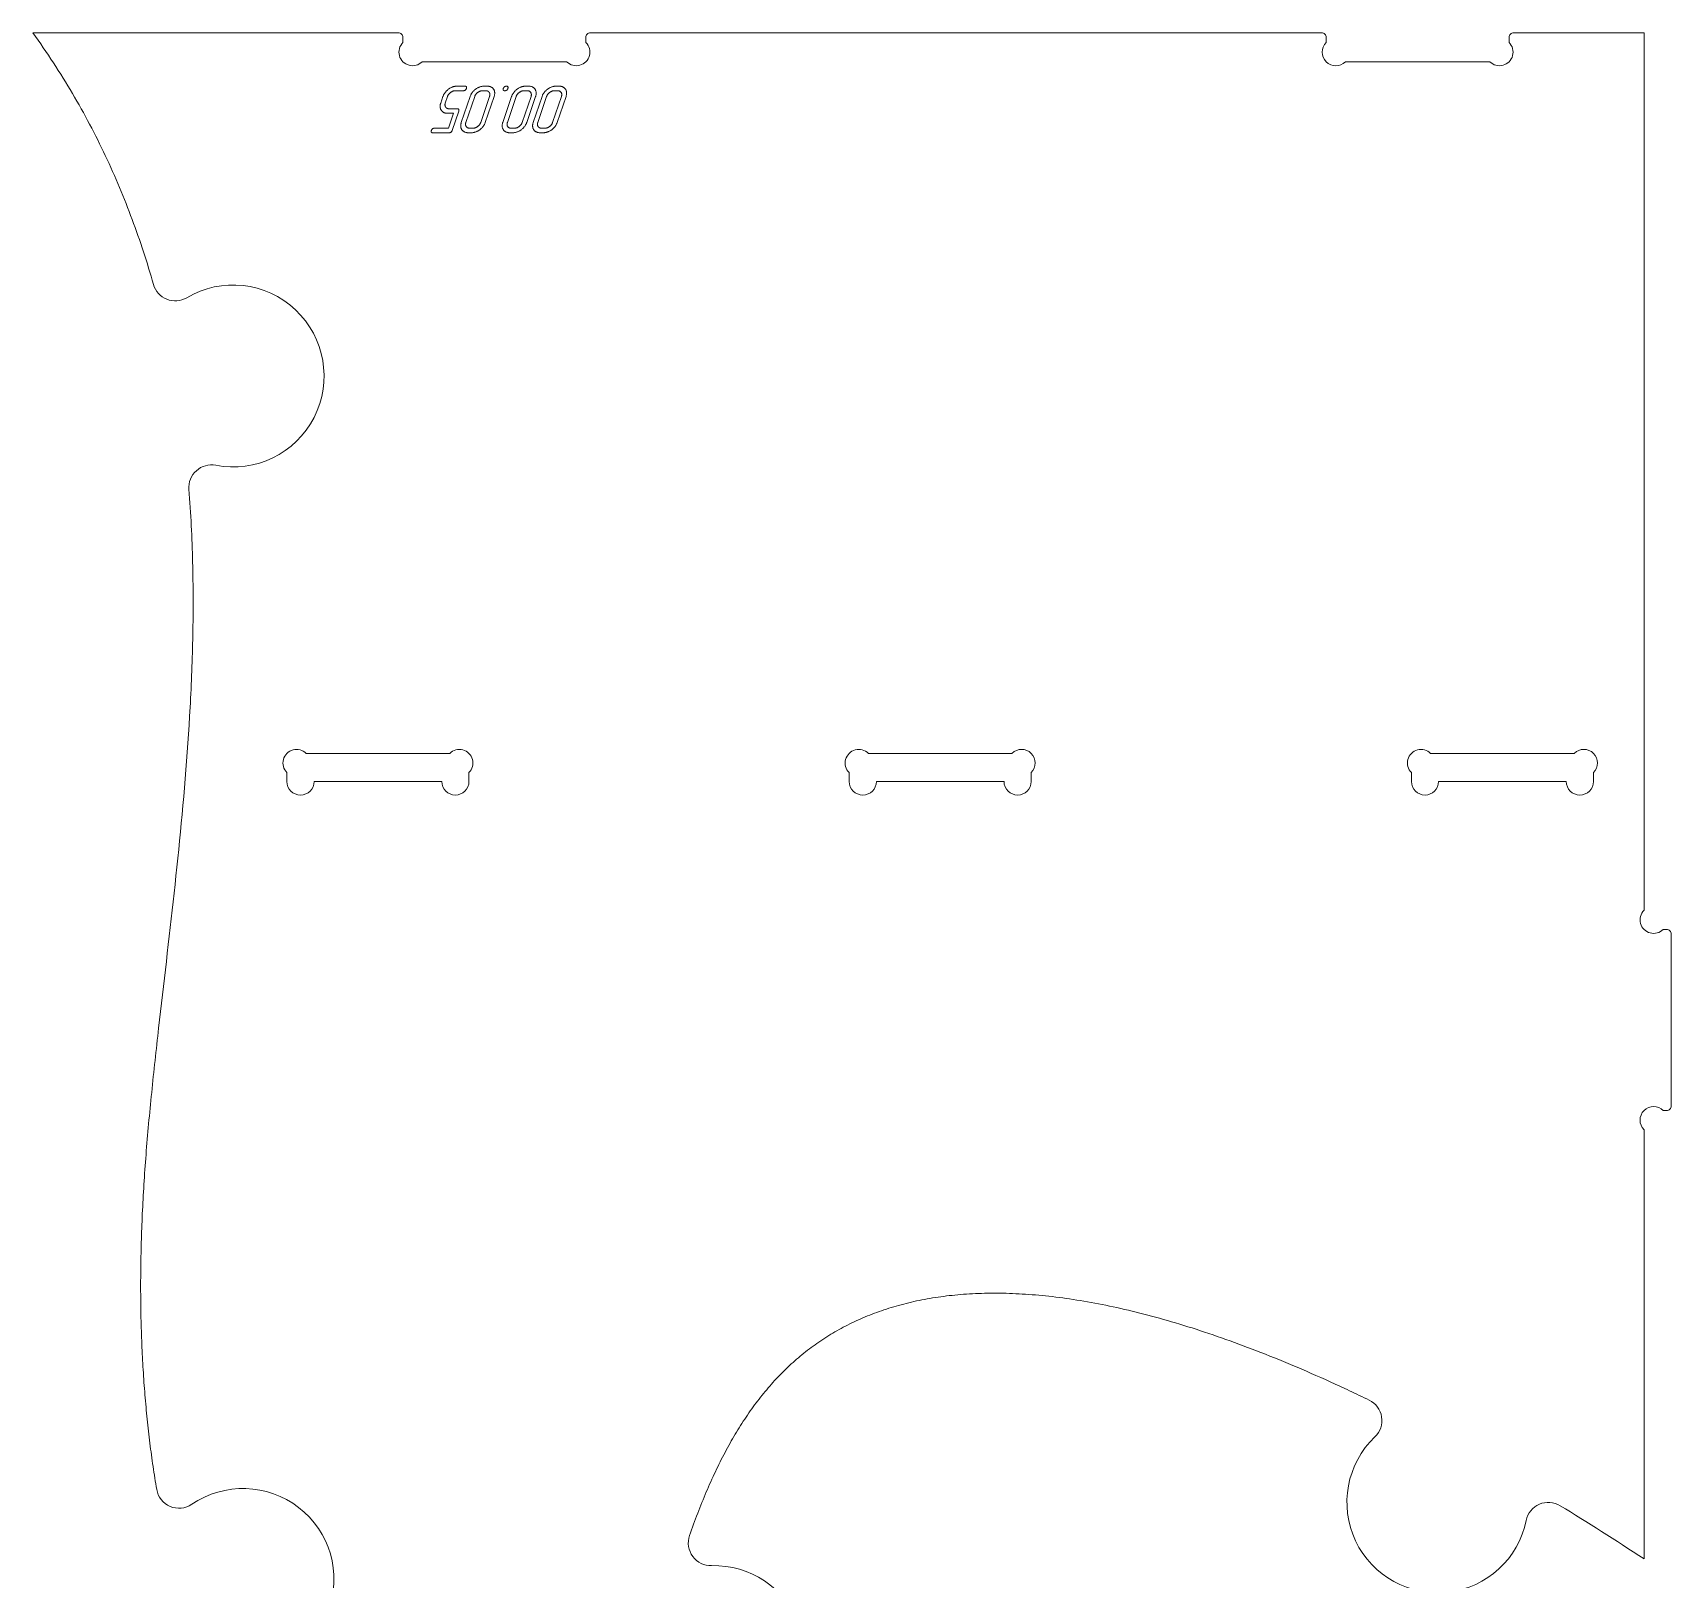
# Model space of a CAD drawing. Header units: millimetres. Extents: x 10 to 1344, y -734 to -10.
# Drawn here: x 765.9 to 1127.8, y -351.8 to -10.2 of the extents above; entities that cross this region are included whole.
import ezdxf

# ---------------------------------------------------------------- set-up
doc = ezdxf.new("R2010")
doc.units = ezdxf.units.MM
doc.layers.add('Cut', color=7, linetype='Continuous', lineweight=0)
doc.layers.add('Mark', color=7, linetype='Continuous', lineweight=0)

msp = doc.modelspace()

# ---------------------------------------------------------------- linework, layer by layer
at = {"layer": 'Cut'}
msp.add_lwpolyline([(811.786897, -371.969326, 1.3752175485), (801.044307, -335.266783, -0.546758659), (793.298945, -331.968257), (793.194244, -331.343703), (793.091031, -330.71739), (792.989312, -330.089312), (792.889089, -329.45946), (792.790366, -328.827829), (792.693148, -328.194411), (792.597439, -327.5592), (792.503241, -326.922188), (792.410559, -326.283368), (792.319397, -325.642733), (792.229758, -325.000277), (792.141646, -324.355992), (792.055066, -323.709872), (791.970021, -323.061909), (791.886514, -322.412096), (791.804551, -321.760427), (791.724133, -321.106894), (791.645266, -320.45149), (791.567953, -319.794209), (791.492199, -319.135044), (791.418006, -318.473987), (791.345378, -317.811031), (791.27432, -317.14617), (791.204835, -316.479396), (791.136928, -315.810703), (791.070601, -315.140084), (791.005859, -314.467531), (790.942706, -313.793038), (790.881145, -313.116597), (790.821181, -312.438202), (790.762816, -311.757845), (790.706056, -311.075521), (790.650903, -310.39122), (790.597362, -309.704938), (790.545436, -309.016666), (790.49513, -308.326398), (790.446446, -307.634126), (790.39939, -306.939845), (790.353964, -306.243546), (790.310173, -305.545223), (790.26802, -304.844868), (790.22751, -304.142476), (790.188645, -303.438038), (790.151431, -302.731548), (790.11587, -302.022999), (790.081967, -301.312383), (790.049725, -300.599695), (790.019148, -299.884926), (789.99024, -299.16807), (789.963005, -298.449121), (789.937447, -297.72807), (789.91357, -297.004911), (789.891376, -296.279637), (789.870871, -295.552241), (789.852058, -294.822716), (789.834941, -294.091055), (789.819524, -293.35725), (789.80581, -292.621296), (789.793803, -291.883185), (789.783507, -291.14291), (789.774927, -290.400464), (789.768065, -289.655841), (789.762926, -288.909032), (789.759514, -288.160031), (789.757832, -287.408832), (789.757883, -286.655426), (789.759673, -285.899808), (789.763205, -285.14197), (789.768482, -284.381905), (789.775509, -283.619606), (789.784289, -282.855067), (789.794827, -282.088279), (789.807125, -281.319237), (789.821188, -280.547934), (789.837019, -279.774361), (789.854623, -278.998513), (789.874004, -278.220382), (789.895164, -277.439961), (789.918109, -276.657244), (789.942841, -275.872223), (789.969364, -275.084891), (789.997683, -274.295242), (790.027802, -273.503268), (790.059723, -272.708963), (790.093452, -271.912318), (790.128991, -271.113329), (790.166345, -270.311987), (790.205517, -269.508285), (790.246511, -268.702217), (790.289331, -267.893775), (790.333982, -267.082952), (790.380466, -266.269743), (790.428787, -265.454138), (790.47895, -264.636133), (790.530958, -263.815718), (790.584816, -262.992889), (790.640526, -262.167637), (790.698092, -261.339956), (790.757505, -260.509847), (790.818731, -259.677326), (790.881736, -258.842411), (790.946487, -258.005117), (791.012947, -257.165461), (791.081084, -256.32346), (791.150862, -255.47913), (791.222248, -254.632489), (791.295207, -253.783554), (791.369704, -252.932339), (791.445706, -252.078864), (791.523178, -251.223143), (791.602085, -250.365194), (791.682393, -249.505034), (791.764068, -248.642679), (791.847076, -247.778146), (791.931381, -246.911452), (792.016951, -246.042613), (792.103749, -245.171646), (792.191743, -244.298568), (792.280897, -243.423395), (792.371177, -242.546144), (792.46255, -241.666833), (792.55498, -240.785477), (792.648432, -239.902093), (792.742874, -239.016698), (792.83827, -238.129309), (792.934587, -237.239942), (793.031788, -236.348614), (793.129842, -235.455342), (793.228712, -234.560142), (793.328364, -233.663032), (793.428765, -232.764028), (793.52988, -231.863146), (793.734113, -230.055816), (793.94079, -228.241178), (794.149634, -226.419364), (794.360372, -224.590508), (794.572728, -222.754743), (794.786427, -220.912203), (795.001195, -219.063023), (795.216755, -217.207334), (795.432835, -215.345272), (795.649158, -213.476969), (795.865449, -211.60256), (796.081434, -209.722177), (796.296838, -207.835955), (796.511386, -205.944027), (796.724803, -204.046527), (796.936813, -202.143588), (797.147143, -200.235343), (797.355517, -198.321928), (797.56166, -196.403474), (797.765297, -194.480116), (797.966153, -192.551988), (798.163954, -190.619222), (798.358425, -188.681953), (798.549289, -186.740315), (798.736274, -184.794439), (798.919103, -182.844462), (799.097502, -180.890515), (799.271196, -178.932733), (799.43991, -176.97125), (799.603368, -175.006198), (799.761297, -173.037711), (799.913421, -171.065924), (800.059464, -169.090969), (800.199154, -167.112981), (800.332213, -165.132092), (800.458368, -163.148437), (800.577343, -161.162149), (800.688864, -159.173362), (800.741743, -158.178073), (800.792655, -157.18221), (800.841567, -156.185788), (800.888442, -155.188825), (800.933248, -154.191337), (800.97595, -153.193342), (801.016514, -152.194855), (801.054904, -151.195894), (801.091087, -150.196474), (801.125028, -149.196614), (801.156694, -148.19633), (801.186049, -147.195637), (801.213059, -146.194554), (801.23769, -145.193097), (801.259908, -144.191281), (801.279678, -143.189125), (801.296966, -142.186645), (801.311737, -141.183857), (801.323957, -140.180779), (801.333592, -139.177426), (801.340607, -138.173816), (801.344968, -137.169966), (801.346641, -136.165891), (801.34559, -135.161609), (801.341783, -134.157136), (801.335185, -133.15249), (801.32576, -132.147686), (801.313475, -131.142742), (801.298296, -130.137675), (801.280187, -129.1325), (801.259116, -128.127234), (801.235046, -127.121895), (801.207945, -126.1165), (801.177777, -125.111063), (801.144508, -124.105604), (801.108104, -123.100137), (801.068531, -122.09468), (801.025753, -121.08925), (800.979738, -120.083863), (800.930449, -119.078536), (800.877854, -118.073286), (800.821918, -117.068129), (800.762605, -116.063082), (800.699883, -115.058161), (800.633716, -114.053384), (800.56407, -113.048768), (800.490911, -112.044328), (800.414205, -111.040081, -0.4952855291), (806.346573, -105.741055, 1.4483149537), (799.929679, -68.701205, -0.4917023121), (792.575913, -65.762107), (792.317041, -64.85838), (792.053736, -63.955497), (791.785969, -63.053473), (791.513714, -62.152319), (791.236943, -61.25205), (790.955629, -60.352679), (790.669745, -59.454218), (790.379263, -58.556682), (790.084157, -57.660083), (789.784399, -56.764434), (789.479961, -55.869749), (789.170818, -54.976042), (788.856941, -54.083324), (788.538303, -53.19161), (788.214877, -52.300913), (787.886637, -51.411245), (787.553553, -50.522621), (787.215601, -49.635053), (786.872751, -48.748555), (786.524977, -47.86314), (786.172252, -46.97882), (785.814549, -46.09561), (785.45184, -45.213523), (785.084097, -44.332571), (784.711295, -43.452768), (784.333406, -42.574128), (783.950402, -41.696663), (783.562256, -40.820386), (783.168941, -39.945312), (782.77043, -39.071452), (782.366695, -38.198821), (781.95771, -37.327432), (781.543446, -36.457297), (781.123878, -35.58843), (780.698978, -34.720845), (780.268717, -33.854554), (779.833071, -32.989571), (779.39201, -32.125908), (778.945508, -31.26358), (778.493537, -30.4026), (778.036071, -29.54298), (777.573082, -28.684733), (777.104543, -27.827874), (776.630426, -26.972415), (776.150706, -26.11837), (775.665353, -25.265752), (775.174341, -24.414573), (774.677644, -23.564848), (774.175233, -22.716589), (773.667081, -21.86981), (773.153161, -21.024523), (772.633447, -20.180743), (772.10791, -19.338482), (771.576524, -18.497754), (771.039261, -17.658572), (770.496094, -16.820948), (769.946996, -15.984897), (769.391939, -15.150432), (768.830897, -14.317565), (768.263842, -13.48631), (767.690748, -12.65668), (767.111586, -11.828689), (766.526329, -11.002349), (765.934951, -10.177675), (846.677768, -10.177675, -0.4142135624), (847.677766, -11.177673), (847.677766, -12.335021, 1), (851.920407, -16.577662), (883.835044, -16.577662, 1), (888.077685, -12.335021), (888.077685, -11.177673, -0.4142135624), (889.077683, -10.177675), (1050.563318, -10.177675, -0.4142135624), (1051.563316, -11.177673), (1051.563316, -12.335021, 1), (1055.805957, -16.577662), (1087.720594, -16.577662, 1), (1091.963235, -12.335021), (1091.963235, -11.177673, -0.4142135624), (1092.963233, -10.177675), (1121.763176, -10.177675), (1121.763176, -204.034637, 1), (1126.005817, -208.277278), (1126.763166, -208.277278, -0.4142135624), (1127.763164, -209.277276), (1127.763164, -247.2772, -0.4142135624), (1126.763166, -248.277198), (1126.005817, -248.277198, 1), (1121.763176, -252.519839), (1121.763176, -347.327), (1120.575953, -346.548969), (1119.392807, -345.776796), (1118.213732, -345.010467), (1117.038721, -344.24997), (1115.86777, -343.495292), (1114.700871, -342.746419), (1113.53802, -342.003338), (1112.379209, -341.266038), (1111.224433, -340.534504), (1110.073686, -339.808723), (1108.926963, -339.088683), (1107.784256, -338.374371), (1106.64556, -337.665773), (1105.510869, -336.962876), (1104.380177, -336.265668), (1103.253478, -335.574136, 0.5200849713), (1095.743993, -338.835585, -1.3603779764), (1062.330305, -320.368013, 0.522612764), (1061.061061, -312.256807), (1060.514695, -311.991774), (1059.969523, -311.728375), (1059.425542, -311.46661), (1058.882752, -311.206476), (1058.341152, -310.94797), (1057.800741, -310.69109), (1057.261517, -310.435835), (1056.72348, -310.1822), (1056.186628, -309.930185), (1055.650961, -309.679787), (1054.583175, -309.183831), (1053.520114, -308.694315), (1052.461768, -308.211218), (1051.408131, -307.734524), (1050.359192, -307.264212), (1049.314943, -306.800265), (1048.275376, -306.342663), (1047.240482, -305.891388), (1046.210252, -305.44642), (1045.184677, -305.007742), (1044.16375, -304.575335), (1043.147462, -304.149179), (1042.135803, -303.729256), (1041.128765, -303.315548), (1040.126341, -302.908035), (1039.12852, -302.506699), (1038.135294, -302.111522), (1037.146656, -301.722483), (1036.162595, -301.339566), (1035.183104, -300.96275), (1034.208174, -300.592017), (1033.237796, -300.227349), (1032.271962, -299.868727), (1031.310663, -299.516132), (1030.353891, -299.169545), (1029.401636, -298.828947), (1028.453891, -298.494321), (1027.510646, -298.165646), (1026.571893, -297.842905), (1025.637623, -297.526079), (1024.707829, -297.215148), (1023.7825, -296.910095), (1022.861629, -296.6109), (1021.945207, -296.317544), (1021.033225, -296.03001), (1020.125675, -295.748278), (1019.222548, -295.472329), (1018.323835, -295.202145), (1017.429528, -294.937708), (1016.539618, -294.678997), (1015.654097, -294.425995), (1014.772956, -294.178683), (1013.896186, -293.937042), (1013.023779, -293.701054), (1012.155727, -293.470699), (1011.292019, -293.245959), (1010.432649, -293.026815), (1009.577606, -292.813249), (1008.726884, -292.605242), (1007.880472, -292.402774), (1007.038363, -292.205828), (1006.200548, -292.014384), (1005.367018, -291.828424), (1004.537764, -291.64793), (1003.712778, -291.472881), (1002.892052, -291.30326), (1002.075577, -291.139048), (1001.263343, -290.980226), (1000.455343, -290.826776), (999.651568, -290.678678), (998.852009, -290.535914), (998.056658, -290.398466), (997.265505, -290.266314), (996.478544, -290.13944), (995.695764, -290.017824), (994.917157, -289.901449), (994.142714, -289.790296), (993.372428, -289.684346), (992.606289, -289.583579), (991.844288, -289.487978), (991.086418, -289.397524), (990.332669, -289.312197), (989.583033, -289.23198), (988.837501, -289.156853), (988.096065, -289.086798), (987.358716, -289.021796), (986.625445, -288.961828), (985.896244, -288.906875), (985.171104, -288.85692), (984.450016, -288.811942), (983.732973, -288.771924), (983.019965, -288.736846), (982.310983, -288.706691), (981.60602, -288.681438), (980.905066, -288.66107), (980.208112, -288.645567), (979.515151, -288.634912), (978.826174, -288.629085), (978.141172, -288.628067), (977.460135, -288.63184), (976.783057, -288.640384), (976.109928, -288.653683), (975.440739, -288.671715), (974.775482, -288.694464), (974.114149, -288.72191), (973.45673, -288.754034), (972.803217, -288.790817), (972.153601, -288.832242), (971.507875, -288.878288), (970.866028, -288.928939), (970.228053, -288.984173), (969.593941, -289.043974), (968.963684, -289.108322), (968.337272, -289.177199), (967.714697, -289.250585), (967.095951, -289.328463), (966.481024, -289.410812), (965.869909, -289.497616), (965.262597, -289.588854), (964.659078, -289.684508), (964.059345, -289.78456), (963.463389, -289.88899), (962.8712, -289.99778), (962.282772, -290.110912), (961.698094, -290.228366), (961.117158, -290.350123), (960.539957, -290.476166), (959.96648, -290.606475), (959.39672, -290.741031), (958.830668, -290.879817), (958.268315, -291.022812), (957.709652, -291.169999), (957.154672, -291.321358), (956.603364, -291.476871), (956.055722, -291.63652), (955.511736, -291.800284), (954.971397, -291.968147), (954.434697, -292.140088), (953.901628, -292.31609), (953.37218, -292.496133), (952.846345, -292.680199), (952.324115, -292.868269), (951.805481, -293.060324), (951.290433, -293.256346), (950.778965, -293.456316), (950.271066, -293.660214), (949.766729, -293.868023), (949.265944, -294.079724), (948.768701, -294.295302), (948.274981, -294.514753), (947.784765, -294.738073), (947.298036, -294.96526), (946.814773, -295.196309), (946.334959, -295.431218), (945.858574, -295.669984), (945.3856, -295.912603), (944.916018, -296.159072), (944.44981, -296.409387), (943.986956, -296.663546), (943.527437, -296.921546), (943.071235, -297.183382), (942.618332, -297.449052), (942.168708, -297.718553), (941.722344, -297.991881), (941.279223, -298.269033), (940.839324, -298.550006), (940.40263, -298.834796), (939.969121, -299.123401), (939.538779, -299.415817), (939.111585, -299.71204), (938.68752, -300.012068), (938.266566, -300.315898), (937.848704, -300.623526), (937.433914, -300.934948), (937.022179, -301.250162), (936.613478, -301.569165), (936.207795, -301.891953), (935.805109, -302.218522), (935.405403, -302.54887), (935.008657, -302.882994), (934.614852, -303.22089), (934.22397, -303.562555), (933.835992, -303.907985), (933.450899, -304.257178), (933.068673, -304.61013), (932.689295, -304.966838), (932.312745, -305.327298), (931.939006, -305.691509), (931.568058, -306.059465), (931.199883, -306.431164), (930.834461, -306.806603), (930.471775, -307.185779), (930.111805, -307.568687), (929.754532, -307.955326), (929.399938, -308.345692), (929.048005, -308.739781), (928.698712, -309.13759), (928.352042, -309.539117), (928.007976, -309.944357), (927.666495, -310.353307), (927.327579, -310.765965), (926.991212, -311.182327), (926.657372, -311.60239), (926.326043, -312.026151), (925.997205, -312.453606), (925.670839, -312.884751), (925.346927, -313.319585), (925.025449, -313.758103), (924.706388, -314.200303), (924.389724, -314.646181), (924.075438, -315.095734), (923.763512, -315.548958), (923.453927, -316.00585), (923.146664, -316.466408), (922.841705, -316.930628), (922.53903, -317.398506), (922.238621, -317.87004), (921.940459, -318.345226), (921.644526, -318.824061), (921.350802, -319.306542), (921.059269, -319.792665), (920.769908, -320.282427), (920.4827, -320.775825), (920.197627, -321.272856), (919.914669, -321.773516), (919.633809, -322.277803), (919.355026, -322.785712), (919.078303, -323.297242), (918.803621, -323.812387), (918.53096, -324.331146), (918.260303, -324.853515), (917.99163, -325.379491), (917.724922, -325.909071), (917.460162, -326.44225), (917.197329, -326.979027), (916.936406, -327.519397), (916.677373, -328.063358), (916.420212, -328.610907), (916.164904, -329.162039), (915.91143, -329.716752), (915.659772, -330.275043), (915.40991, -330.836908), (915.161826, -331.402345), (914.915501, -331.971349), (914.670917, -332.543917), (914.428054, -333.120048), (914.186894, -333.699736), (913.947418, -334.282979), (913.709607, -334.869774), (913.473443, -335.460117), (913.238907, -336.054005), (913.005979, -336.651435), (912.774642, -337.252404), (912.544876, -337.856908), (912.316663, -338.464945), (912.089984, -339.07651), (911.86482, -339.691601), (911.641152, -340.310215), (911.418962, -340.932347), (911.19823, -341.557996), (910.978939, -342.187158, 0.5250544239), (915.851707, -348.821724, -1.321602448), (906.490873, -386.159873, 0.5137904406)], format="xyb", dxfattribs=at)
for points in [[(826.301168, -169.377356, 1), (822.058527, -173.619997), (822.058527, -175.577344, 1), (828.058527, -175.577344), (856.258446, -175.577344, 1), (862.258446, -175.577344), (862.258446, -173.619997, 1), (858.015805, -169.377356)], [(950.467586, -169.377356, 1), (946.224945, -173.619997), (946.224945, -175.577344, 1), (952.224945, -175.577344), (980.424865, -175.577344, 1), (986.424865, -175.577344), (986.424865, -173.619997, 1), (982.182224, -169.377356)], [(1074.634004, -169.377356, 1), (1070.391363, -173.619997), (1070.391363, -175.577344, 1), (1076.391363, -175.577344), (1104.591283, -175.577344, 1), (1110.591283, -175.577344), (1110.591283, -173.619997, 1), (1106.348642, -169.377356)]]:
    msp.add_lwpolyline(points, format="xyb", close=True, dxfattribs=at)
at = {"layer": 'Mark'}
for points in [[(860.003548, -27.47584), (860.022178, -27.415293), (860.035574, -27.358652), (860.043735, -27.305918), (860.046663, -27.25709), (860.044356, -27.212168), (860.036815, -27.171153), (860.02404, -27.134043), (860.006031, -27.10084), (859.982788, -27.071544), (859.95431, -27.046153), (859.920598, -27.024669), (859.881652, -27.007091), (859.837472, -26.993419), (859.788057, -26.983653), (859.733409, -26.977794), (859.673526, -26.975841), (857.880672, -26.975841), (857.816341, -26.974365), (857.754149, -26.969939), (857.694096, -26.962563), (857.636184, -26.952236), (857.580411, -26.938958), (857.526778, -26.92273), (857.475284, -26.903551), (857.42593, -26.881421), (857.378716, -26.856341), (857.333642, -26.82831), (857.290707, -26.797329), (857.249912, -26.763397), (857.211257, -26.726514), (857.174741, -26.686681), (857.140366, -26.643897), (857.108129, -26.598163), (857.078632, -26.550385), (857.052471, -26.501469), (857.029647, -26.451417), (857.01016, -26.400228), (856.994009, -26.347902), (856.981196, -26.294439), (856.97172, -26.239838), (856.96558, -26.184101), (856.962777, -26.127227), (856.963311, -26.069216), (856.967182, -26.010068), (856.97439, -25.949782), (856.984934, -25.88836), (856.998816, -25.825801), (857.016034, -25.762105), (857.036589, -25.697272), (857.522079, -24.268703), (857.545693, -24.203537), (857.571862, -24.139511), (857.600588, -24.076626), (857.631869, -24.014881), (857.665707, -23.954277), (857.702101, -23.894813), (857.74105, -23.83649), (857.782556, -23.779307), (857.826618, -23.723264), (857.873236, -23.668362), (857.92241, -23.614601), (857.97414, -23.56198), (858.028426, -23.5105), (858.085268, -23.46016), (858.144666, -23.41096), (858.20662, -23.362901), (858.269928, -23.316897), (858.333386, -23.27386), (858.396994, -23.233791), (858.460753, -23.196691), (858.524662, -23.162558), (858.588722, -23.131394), (858.652932, -23.103197), (858.717292, -23.077969), (858.781803, -23.055709), (858.846464, -23.036416), (858.911276, -23.020092), (858.976238, -23.006736), (859.04135, -22.996348), (859.106613, -22.988928), (859.172026, -22.984475), (859.237589, -22.982991), (861.030443, -22.982991), (861.091653, -22.981038), (861.150284, -22.975179), (861.206336, -22.965413), (861.259809, -22.951742), (861.310703, -22.934163), (861.359017, -22.912679), (861.404753, -22.887289), (861.447909, -22.857992), (861.488486, -22.824789), (861.526483, -22.787679), (861.561902, -22.746664), (861.594741, -22.701742), (861.625002, -22.652914), (861.652683, -22.60018), (861.677785, -22.543539), (861.700308, -22.482992), (861.718938, -22.422446), (861.732334, -22.365805), (861.740495, -22.313071), (861.743423, -22.264243), (861.741116, -22.219321), (861.733575, -22.178306), (861.7208, -22.141196), (861.702791, -22.107993), (861.679547, -22.078696), (861.65107, -22.053306), (861.617358, -22.031821), (861.578412, -22.014243), (861.534232, -22.000572), (861.484817, -21.990806), (861.430169, -21.984947), (861.370286, -21.982993), (859.577432, -21.982993), (859.458748, -21.985615), (859.3405, -21.993478), (859.222689, -22.006585), (859.105314, -22.024933), (858.988377, -22.048524), (858.871876, -22.077358), (858.755812, -22.111434), (858.640185, -22.150753), (858.524995, -22.195314), (858.410242, -22.245117), (858.295926, -22.300163), (858.182046, -22.360452), (858.068603, -22.425982), (857.955597, -22.496756), (857.843028, -22.572772), (857.730896, -22.65403), (857.621227, -22.738974), (857.516047, -22.826049), (857.415357, -22.915252), (857.319157, -23.006586), (857.227446, -23.100049), (857.140225, -23.195642), (857.057493, -23.293364), (856.979251, -23.393217), (856.905499, -23.495199), (856.836236, -23.59931), (856.771462, -23.705551), (856.711178, -23.813922), (856.655384, -23.924423), (856.604079, -24.037053), (856.557264, -24.151813), (856.514939, -24.268703), (856.029448, -25.697272), (855.992425, -25.813908), (855.961349, -25.928411), (855.936221, -26.040779), (855.917039, -26.151013), (855.903806, -26.259113), (855.896519, -26.36508), (855.895181, -26.468912), (855.899789, -26.57061), (855.910345, -26.670174), (855.926849, -26.767604), (855.949299, -26.8629), (855.977698, -26.956062), (856.012043, -27.04709), (856.052337, -27.135983), (856.098577, -27.222743), (856.150765, -27.307369), (856.207909, -27.388316), (856.269018, -27.464042), (856.334091, -27.534544), (856.403129, -27.599824), (856.476132, -27.659882), (856.553099, -27.714718), (856.634031, -27.764331), (856.718928, -27.808721), (856.807789, -27.847889), (856.900615, -27.881835), (856.997406, -27.910558), (857.098161, -27.934059), (857.202881, -27.952338), (857.311566, -27.965394), (857.424215, -27.973227), (857.540829, -27.975839), (858.826541, -27.975839), (857.707459, -31.268689), (854.643179, -31.268689), (854.581103, -31.270642), (854.521662, -31.276502), (854.464854, -31.286267), (854.410681, -31.299939), (854.359142, -31.317517), (854.310237, -31.339002), (854.263966, -31.364392), (854.220329, -31.393689), (854.179326, -31.426892), (854.140957, -31.464001), (854.105222, -31.505017), (854.072122, -31.549939), (854.041655, -31.598767), (854.013822, -31.651501), (853.988624, -31.708141), (853.96606, -31.768688), (853.947471, -31.829235), (853.934172, -31.885875), (853.926161, -31.93861), (853.92344, -31.987438), (853.926008, -32.03236), (853.933865, -32.073375), (853.947011, -32.110484), (853.965446, -32.143687), (853.989171, -32.172984), (854.018184, -32.198375), (854.052487, -32.219859), (854.092078, -32.237437), (854.136959, -32.251109), (854.187129, -32.260875), (854.242588, -32.266734), (854.303336, -32.268687), (857.874757, -32.268687), (857.935968, -32.266734), (857.994599, -32.260875), (858.050651, -32.251109), (858.104124, -32.237437), (858.155017, -32.219859), (858.203332, -32.198375), (858.249067, -32.172984), (858.292223, -32.143687), (858.3328, -32.110484), (858.370798, -32.073375), (858.406217, -32.03236), (858.439056, -31.987438), (858.469316, -31.93861), (858.496997, -31.885875), (858.522099, -31.829235), (858.544622, -31.768688)], [(862.096177, -32.268687), (862.810462, -32.268687), (862.92852, -32.266071), (863.046199, -32.258221), (863.163499, -32.245137), (863.280421, -32.226821), (863.396964, -32.203271), (863.513128, -32.174487), (863.628913, -32.140471), (863.744319, -32.101221), (863.859346, -32.056738), (863.973994, -32.007021), (864.088264, -31.952071), (864.202155, -31.891888), (864.315667, -31.826472), (864.4288, -31.755822), (864.541554, -31.679939), (864.653929, -31.598822), (864.763865, -31.514011), (864.869302, -31.427042), (864.970238, -31.337916), (865.066676, -31.246633), (865.158614, -31.153193), (865.246052, -31.057595), (865.32899, -30.959841), (865.407429, -30.859929), (865.481369, -30.75786), (865.550808, -30.653634), (865.615749, -30.547251), (865.676189, -30.43871), (865.73213, -30.328013), (865.783572, -30.215158), (865.830513, -30.100146), (865.872956, -29.982977), (867.814916, -24.268703), (867.852209, -24.151268), (867.883536, -24.036017), (867.908897, -23.922948), (867.928291, -23.812063), (867.94172, -23.703362), (867.949182, -23.596843), (867.950678, -23.492508), (867.946208, -23.390357), (867.935771, -23.290388), (867.919369, -23.192603), (867.897, -23.097001), (867.868665, -23.003583), (867.834364, -22.912348), (867.794097, -22.823296), (867.747864, -22.736427), (867.695664, -22.651742), (867.638502, -22.570761), (867.577381, -22.495004), (867.512301, -22.424472), (867.443261, -22.359165), (867.370263, -22.299082), (867.293306, -22.244223), (867.21239, -22.19459), (867.127515, -22.150181), (867.038681, -22.110996), (866.945888, -22.077036), (866.849136, -22.048301), (866.748425, -22.02479), (866.643755, -22.006504), (866.535126, -21.993443), (866.422537, -21.985606), (866.30599, -21.982993), (865.591706, -21.982993), (865.472201, -21.9856), (865.353165, -21.993419), (865.234598, -22.006451), (865.116501, -22.024696), (864.998874, -22.048154), (864.881716, -22.076824), (864.765028, -22.110708), (864.648809, -22.149804), (864.53306, -22.194113), (864.41778, -22.243635), (864.30297, -22.29837), (864.188629, -22.358317), (864.074758, -22.423477), (863.961357, -22.493851), (863.848425, -22.569437), (863.735962, -22.650235), (863.625979, -22.73475), (863.520485, -22.821483), (863.41948, -22.910435), (863.322964, -23.001605), (863.230938, -23.094994), (863.1434, -23.190602), (863.060352, -23.288428), (862.981792, -23.388473), (862.907722, -23.490737), (862.838141, -23.595219), (862.773049, -23.70192), (862.712446, -23.810839), (862.656333, -23.921977), (862.604708, -24.035334), (862.557573, -24.150909), (862.514927, -24.268703), (860.572966, -29.982977), (860.535647, -30.100505), (860.504324, -30.215841), (860.478998, -30.328984), (860.459668, -30.439935), (860.446335, -30.548693), (860.438999, -30.655258), (860.43766, -30.759631), (860.442317, -30.861812), (860.452971, -30.9618), (860.469621, -31.059596), (860.492268, -31.1552), (860.520912, -31.24861), (860.555553, -31.339829), (860.59619, -31.428855), (860.642824, -31.515688), (860.695455, -31.600329), (860.753079, -31.681263), (860.814692, -31.756976), (860.880295, -31.827466), (860.949887, -31.892736), (861.023469, -31.952784), (861.10104, -32.00761), (861.182601, -32.057215), (861.268152, -32.101598), (861.357692, -32.140759), (861.451221, -32.174699), (861.54874, -32.203418), (861.650248, -32.226915), (861.755746, -32.24519), (861.865234, -32.258244), (861.978711, -32.266076)], [(862.436021, -31.268689), (863.150305, -31.268689), (863.215309, -31.267208), (863.280215, -31.262766), (863.345024, -31.255362), (863.409735, -31.244997), (863.474349, -31.23167), (863.538864, -31.215382), (863.603282, -31.196132), (863.667603, -31.173921), (863.731826, -31.148748), (863.795951, -31.120614), (863.859978, -31.089518), (863.923908, -31.055461), (863.98774, -31.018442), (864.051475, -30.978461), (864.115112, -30.93552), (864.178651, -30.889616), (864.240857, -30.841652), (864.300496, -30.792528), (864.357567, -30.742243), (864.41207, -30.690799), (864.464005, -30.638194), (864.513372, -30.584429), (864.560172, -30.529505), (864.604403, -30.47342), (864.646067, -30.416175), (864.685163, -30.35777), (864.721691, -30.298205), (864.755652, -30.237479), (864.787044, -30.175594), (864.815869, -30.112549), (864.842126, -30.048343), (864.865815, -29.982977), (866.807775, -24.268703), (866.8286, -24.203072), (866.846069, -24.138626), (866.860183, -24.075367), (866.870941, -24.013294), (866.878344, -23.952408), (866.88239, -23.892707), (866.883082, -23.834193), (866.880417, -23.776865), (866.874397, -23.720724), (866.865022, -23.665768), (866.85229, -23.611999), (866.836204, -23.559417), (866.816761, -23.50802), (866.793963, -23.45781), (866.767809, -23.408786), (866.7383, -23.360948), (866.706046, -23.31518), (866.671657, -23.272365), (866.635135, -23.232502), (866.596479, -23.195592), (866.555689, -23.161635), (866.512764, -23.130631), (866.467706, -23.102579), (866.420513, -23.077481), (866.371187, -23.055335), (866.319726, -23.036142), (866.266131, -23.019901), (866.210403, -23.006614), (866.15254, -22.996279), (866.092543, -22.988897), (866.030412, -22.984468), (865.966147, -22.982991), (865.251863, -22.982991), (865.185345, -22.984463), (865.119022, -22.988878), (865.052894, -22.996236), (864.986961, -23.006537), (864.921222, -23.019781), (864.855679, -23.035969), (864.79033, -23.0551), (864.725176, -23.077174), (864.660217, -23.102191), (864.595453, -23.130151), (864.530884, -23.161055), (864.46651, -23.194902), (864.40233, -23.231692), (864.338346, -23.271425), (864.274556, -23.314101), (864.210961, -23.359721), (864.148741, -23.407419), (864.089077, -23.456333), (864.031967, -23.506462), (863.977413, -23.557805), (863.925414, -23.610364), (863.87597, -23.664138), (863.829082, -23.719127), (863.784748, -23.775331), (863.74297, -23.83275), (863.703747, -23.891384), (863.667079, -23.951233), (863.632966, -24.012297), (863.601409, -24.074576), (863.572407, -24.13807), (863.545959, -24.202779), (863.522067, -24.268703), (861.580107, -29.982977), (861.559281, -30.048636), (861.541836, -30.113105), (861.527773, -30.176386), (861.517091, -30.238477), (861.50979, -30.29938), (861.505871, -30.359094), (861.505333, -30.417619), (861.508176, -30.474955), (861.514401, -30.531102), (861.524007, -30.58606), (861.536995, -30.63983), (861.553363, -30.69241), (861.573113, -30.743802), (861.596245, -30.794005), (861.622757, -30.843019), (861.652652, -30.890844), (861.685322, -30.936599), (861.720165, -30.979401), (861.75718, -31.019252), (861.796366, -31.056151), (861.837725, -31.090098), (861.881256, -31.121093), (861.926958, -31.149137), (861.974833, -31.174228), (862.024879, -31.196367), (862.077098, -31.215555), (862.131488, -31.23179), (862.188051, -31.245074), (862.246785, -31.255406), (862.307692, -31.262785), (862.37077, -31.267213)], [(871.253302, -32.268687), (871.967586, -32.268687), (872.085644, -32.266071), (872.203324, -32.258221), (872.320624, -32.245137), (872.437546, -32.226821), (872.554088, -32.203271), (872.670252, -32.174487), (872.786037, -32.140471), (872.901443, -32.101221), (873.01647, -32.056738), (873.131119, -32.007021), (873.245388, -31.952071), (873.359279, -31.891888), (873.472791, -31.826472), (873.585924, -31.755822), (873.698678, -31.679939), (873.811054, -31.598822), (873.92099, -31.514011), (874.026426, -31.427042), (874.127363, -31.337916), (874.2238, -31.246633), (874.315738, -31.153193), (874.403176, -31.057595), (874.486115, -30.959841), (874.564554, -30.859929), (874.638493, -30.75786), (874.707933, -30.653634), (874.772873, -30.547251), (874.833314, -30.43871), (874.889255, -30.328013), (874.940696, -30.215158), (874.987638, -30.100146), (875.03008, -29.982977), (876.972041, -24.268703), (877.009334, -24.151268), (877.04066, -24.036017), (877.066021, -23.922948), (877.085416, -23.812063), (877.098844, -23.703362), (877.106306, -23.596843), (877.107802, -23.492508), (877.103332, -23.390357), (877.092896, -23.290388), (877.076493, -23.192603), (877.054125, -23.097001), (877.02579, -23.003583), (876.991489, -22.912348), (876.951221, -22.823296), (876.904988, -22.736427), (876.852789, -22.651742), (876.795626, -22.570761), (876.734505, -22.495004), (876.669425, -22.424472), (876.600386, -22.359165), (876.527388, -22.299082), (876.450431, -22.244223), (876.369515, -22.19459), (876.28464, -22.150181), (876.195805, -22.110996), (876.103012, -22.077036), (876.00626, -22.048301), (875.905549, -22.02479), (875.800879, -22.006504), (875.69225, -21.993443), (875.579662, -21.985606), (875.463115, -21.982993), (874.748831, -21.982993), (874.629325, -21.9856), (874.510289, -21.993419), (874.391723, -22.006451), (874.273626, -22.024696), (874.155998, -22.048154), (874.038841, -22.076824), (873.922152, -22.110708), (873.805934, -22.149804), (873.690184, -22.194113), (873.574905, -22.243635), (873.460094, -22.29837), (873.345754, -22.358317), (873.231883, -22.423477), (873.118481, -22.493851), (873.005549, -22.569437), (872.893087, -22.650235), (872.783103, -22.73475), (872.677609, -22.821483), (872.576605, -22.910435), (872.480089, -23.001605), (872.388062, -23.094994), (872.300525, -23.190602), (872.217476, -23.288428), (872.138917, -23.388473), (872.064847, -23.490737), (871.995266, -23.595219), (871.930174, -23.70192), (871.869571, -23.810839), (871.813457, -23.921977), (871.761833, -24.035334), (871.714697, -24.150909), (871.672051, -24.268703), (869.730091, -29.982977), (869.692771, -30.100505), (869.661448, -30.215841), (869.636122, -30.328984), (869.616793, -30.439935), (869.60346, -30.548693), (869.596124, -30.655258), (869.594784, -30.759631), (869.599441, -30.861812), (869.610095, -30.9618), (869.626746, -31.059596), (869.649393, -31.1552), (869.678037, -31.24861), (869.712677, -31.339829), (869.753315, -31.428855), (869.799949, -31.515688), (869.852579, -31.600329), (869.910203, -31.681263), (869.971816, -31.756976), (870.037419, -31.827466), (870.107012, -31.892736), (870.180594, -31.952784), (870.258165, -32.00761), (870.339726, -32.057215), (870.425276, -32.101598), (870.514816, -32.140759), (870.608346, -32.174699), (870.705865, -32.203418), (870.807373, -32.226915), (870.912871, -32.24519), (871.022358, -32.258244), (871.135835, -32.266076)], [(870.187567, -22.982991), (870.248778, -22.981038), (870.307409, -22.975179), (870.363461, -22.965413), (870.416934, -22.951742), (870.467827, -22.934163), (870.516142, -22.912679), (870.561877, -22.887289), (870.605033, -22.857992), (870.64561, -22.824789), (870.683608, -22.787679), (870.719027, -22.746664), (870.751866, -22.701742), (870.782126, -22.652914), (870.809807, -22.60018), (870.834909, -22.543539), (870.857432, -22.482992), (870.876062, -22.422446), (870.889458, -22.365805), (870.89762, -22.313071), (870.900547, -22.264243), (870.898241, -22.219321), (870.8907, -22.178306), (870.877925, -22.141196), (870.859915, -22.107993), (870.836672, -22.078696), (870.808194, -22.053306), (870.774483, -22.031821), (870.735537, -22.014243), (870.691356, -22.000572), (870.641942, -21.990806), (870.587293, -21.984947), (870.527411, -21.982993), (870.465335, -21.984947), (870.405893, -21.990806), (870.349086, -22.000572), (870.294912, -22.014243), (870.243373, -22.031821), (870.194468, -22.053306), (870.148197, -22.078696), (870.10456, -22.107993), (870.063557, -22.141196), (870.025188, -22.178306), (869.989453, -22.219321), (869.956353, -22.264243), (869.925886, -22.313071), (869.898054, -22.365805), (869.872856, -22.422446), (869.850291, -22.482992), (869.831703, -22.543539), (869.818403, -22.60018), (869.810393, -22.652914), (869.807672, -22.701742), (869.810239, -22.746664), (869.818096, -22.787679), (869.831242, -22.824789), (869.849678, -22.857992), (869.873402, -22.887289), (869.902415, -22.912679), (869.936718, -22.934163), (869.97631, -22.951742), (870.02119, -22.965413), (870.07136, -22.975179), (870.126819, -22.981038)], [(871.593145, -31.268689), (872.307429, -31.268689), (872.372433, -31.267208), (872.43734, -31.262766), (872.502149, -31.255362), (872.56686, -31.244997), (872.631473, -31.23167), (872.695989, -31.215382), (872.760407, -31.196132), (872.824727, -31.173921), (872.88895, -31.148748), (872.953075, -31.120614), (873.017103, -31.089518), (873.081033, -31.055461), (873.144865, -31.018442), (873.208599, -30.978461), (873.272236, -30.93552), (873.335775, -30.889616), (873.397982, -30.841652), (873.457621, -30.792528), (873.514691, -30.742243), (873.569194, -30.690799), (873.62113, -30.638194), (873.670497, -30.584429), (873.717296, -30.529505), (873.761528, -30.47342), (873.803192, -30.416175), (873.842288, -30.35777), (873.878816, -30.298205), (873.912776, -30.237479), (873.944169, -30.175594), (873.972993, -30.112549), (873.99925, -30.048343), (874.022939, -29.982977), (875.9649, -24.268703), (875.985725, -24.203072), (876.003194, -24.138626), (876.017308, -24.075367), (876.028066, -24.013294), (876.035468, -23.952408), (876.039515, -23.892707), (876.040206, -23.834193), (876.037542, -23.776865), (876.031522, -23.720724), (876.022146, -23.665768), (876.009415, -23.611999), (875.993328, -23.559417), (875.973886, -23.50802), (875.951087, -23.45781), (875.924934, -23.408786), (875.895424, -23.360948), (875.86317, -23.31518), (875.828782, -23.272365), (875.79226, -23.232502), (875.753603, -23.195592), (875.712813, -23.161635), (875.669889, -23.130631), (875.62483, -23.102579), (875.577638, -23.077481), (875.528311, -23.055335), (875.476851, -23.036142), (875.423256, -23.019901), (875.367527, -23.006614), (875.309664, -22.996279), (875.249668, -22.988897), (875.187537, -22.984468), (875.123272, -22.982991), (874.408988, -22.982991), (874.34247, -22.984463), (874.276147, -22.988878), (874.210019, -22.996236), (874.144085, -23.006537), (874.078347, -23.019781), (874.012803, -23.035969), (873.947455, -23.0551), (873.882301, -23.077174), (873.817342, -23.102191), (873.752578, -23.130151), (873.688009, -23.161055), (873.623634, -23.194902), (873.559455, -23.231692), (873.49547, -23.271425), (873.431681, -23.314101), (873.368086, -23.359721), (873.305866, -23.407419), (873.246201, -23.456333), (873.189092, -23.506462), (873.134538, -23.557805), (873.082539, -23.610364), (873.033095, -23.664138), (872.986206, -23.719127), (872.941873, -23.775331), (872.900095, -23.83275), (872.860871, -23.891384), (872.824204, -23.951233), (872.790091, -24.012297), (872.758533, -24.074576), (872.729531, -24.13807), (872.703084, -24.202779), (872.679192, -24.268703), (870.737232, -29.982977), (870.716406, -30.048636), (870.698961, -30.113105), (870.684898, -30.176386), (870.674216, -30.238477), (870.666915, -30.29938), (870.662996, -30.359094), (870.662458, -30.417619), (870.665301, -30.474955), (870.671526, -30.531102), (870.681132, -30.58606), (870.694119, -30.63983), (870.710488, -30.69241), (870.730238, -30.743802), (870.753369, -30.794005), (870.779882, -30.843019), (870.809776, -30.890844), (870.842447, -30.936599), (870.87729, -30.979401), (870.914304, -31.019252), (870.953491, -31.056151), (870.99485, -31.090098), (871.03838, -31.121093), (871.084083, -31.149137), (871.131957, -31.174228), (871.182004, -31.196367), (871.234222, -31.215555), (871.288613, -31.23179), (871.345175, -31.245074), (871.40391, -31.255406), (871.464816, -31.262785), (871.527895, -31.267213)], [(882.18453, -21.982993), (881.470246, -21.982993), (881.35074, -21.9856), (881.231704, -21.993419), (881.113138, -22.006451), (880.995041, -22.024696), (880.877414, -22.048154), (880.760256, -22.076824), (880.643567, -22.110708), (880.527349, -22.149804), (880.411599, -22.194113), (880.29632, -22.243635), (880.18151, -22.29837), (880.067169, -22.358317), (879.953298, -22.423477), (879.839896, -22.493851), (879.726964, -22.569437), (879.614502, -22.650235), (879.504519, -22.73475), (879.399025, -22.821483), (879.29802, -22.910435), (879.201504, -23.001605), (879.109477, -23.094994), (879.02194, -23.190602), (878.938891, -23.288428), (878.860332, -23.388473), (878.786262, -23.490737), (878.716681, -23.595219), (878.651589, -23.70192), (878.590986, -23.810839), (878.534872, -23.921977), (878.483248, -24.035334), (878.436113, -24.150909), (878.393466, -24.268703), (876.451506, -29.982977), (876.414186, -30.100505), (876.382863, -30.215841), (876.357537, -30.328984), (876.338208, -30.439935), (876.324875, -30.548693), (876.317539, -30.655258), (876.316199, -30.759631), (876.320856, -30.861812), (876.33151, -30.9618), (876.348161, -31.059596), (876.370808, -31.1552), (876.399452, -31.24861), (876.434093, -31.339829), (876.47473, -31.428855), (876.521364, -31.515688), (876.573994, -31.600329), (876.631618, -31.681263), (876.693232, -31.756976), (876.758834, -31.827466), (876.828427, -31.892736), (876.902009, -31.952784), (876.97958, -32.00761), (877.061141, -32.057215), (877.146691, -32.101598), (877.236231, -32.140759), (877.329761, -32.174699), (877.42728, -32.203418), (877.528788, -32.226915), (877.634286, -32.24519), (877.743774, -32.258244), (877.857251, -32.266076), (877.974717, -32.268687), (878.689001, -32.268687), (878.807059, -32.266071), (878.924739, -32.258221), (879.042039, -32.245137), (879.158961, -32.226821), (879.275503, -32.203271), (879.391667, -32.174487), (879.507452, -32.140471), (879.622858, -32.101221), (879.737886, -32.056738), (879.852534, -32.007021), (879.966804, -31.952071), (880.080694, -31.891888), (880.194206, -31.826472), (880.307339, -31.755822), (880.420093, -31.679939), (880.532469, -31.598822), (880.642405, -31.514011), (880.747841, -31.427042), (880.848778, -31.337916), (880.945215, -31.246633), (881.037153, -31.153193), (881.124591, -31.057595), (881.20753, -30.959841), (881.285969, -30.859929), (881.359908, -30.75786), (881.429348, -30.653634), (881.494288, -30.547251), (881.554729, -30.43871), (881.61067, -30.328013), (881.662111, -30.215158), (881.709053, -30.100146), (881.751495, -29.982977), (883.693456, -24.268703), (883.730749, -24.151268), (883.762076, -24.036017), (883.787436, -23.922948), (883.806831, -23.812063), (883.820259, -23.703362), (883.827721, -23.596843), (883.829217, -23.492508), (883.824747, -23.390357), (883.814311, -23.290388), (883.797908, -23.192603), (883.77554, -23.097001), (883.747205, -23.003583), (883.712904, -22.912348), (883.672637, -22.823296), (883.626403, -22.736427), (883.574204, -22.651742), (883.517042, -22.570761), (883.45592, -22.495004), (883.39084, -22.424472), (883.321801, -22.359165), (883.248803, -22.299082), (883.171846, -22.244223), (883.09093, -22.19459), (883.006055, -22.150181), (882.917221, -22.110996), (882.824428, -22.077036), (882.727675, -22.048301), (882.626964, -22.02479), (882.522294, -22.006504), (882.413665, -21.993443), (882.301077, -21.985606)], [(878.31456, -31.268689), (879.028844, -31.268689), (879.093849, -31.267208), (879.158755, -31.262766), (879.223564, -31.255362), (879.288275, -31.244997), (879.352888, -31.23167), (879.417404, -31.215382), (879.481822, -31.196132), (879.546143, -31.173921), (879.610365, -31.148748), (879.67449, -31.120614), (879.738518, -31.089518), (879.802448, -31.055461), (879.86628, -31.018442), (879.930015, -30.978461), (879.993651, -30.93552), (880.057191, -30.889616), (880.119397, -30.841652), (880.179036, -30.792528), (880.236107, -30.742243), (880.29061, -30.690799), (880.342545, -30.638194), (880.391912, -30.584429), (880.438711, -30.529505), (880.482943, -30.47342), (880.524607, -30.416175), (880.563703, -30.35777), (880.600231, -30.298205), (880.634191, -30.237479), (880.665584, -30.175594), (880.694409, -30.112549), (880.720665, -30.048343), (880.744354, -29.982977), (882.686315, -24.268703), (882.70714, -24.203072), (882.724609, -24.138626), (882.738723, -24.075367), (882.749481, -24.013294), (882.756883, -23.952408), (882.76093, -23.892707), (882.761621, -23.834193), (882.758957, -23.776865), (882.752937, -23.720724), (882.743561, -23.665768), (882.73083, -23.611999), (882.714743, -23.559417), (882.695301, -23.50802), (882.672503, -23.45781), (882.646349, -23.408786), (882.61684, -23.360948), (882.584585, -23.31518), (882.550197, -23.272365), (882.513675, -23.232502), (882.475019, -23.195592), (882.434228, -23.161635), (882.391304, -23.130631), (882.346245, -23.102579), (882.299053, -23.077481), (882.249726, -23.055335), (882.198266, -23.036142), (882.144671, -23.019901), (882.088942, -23.006614), (882.03108, -22.996279), (881.971083, -22.988897), (881.908952, -22.984468), (881.844687, -22.982991), (881.130403, -22.982991), (881.063885, -22.984463), (880.997562, -22.988878), (880.931434, -22.996236), (880.8655, -23.006537), (880.799762, -23.019781), (880.734218, -23.035969), (880.66887, -23.0551), (880.603716, -23.077174), (880.538757, -23.102191), (880.473993, -23.130151), (880.409424, -23.161055), (880.345049, -23.194902), (880.28087, -23.231692), (880.216885, -23.271425), (880.153096, -23.314101), (880.089501, -23.359721), (880.027281, -23.407419), (879.967616, -23.456333), (879.910507, -23.506462), (879.855953, -23.557805), (879.803954, -23.610364), (879.75451, -23.664138), (879.707621, -23.719127), (879.663288, -23.775331), (879.62151, -23.83275), (879.582287, -23.891384), (879.545619, -23.951233), (879.511506, -24.012297), (879.479949, -24.074576), (879.450946, -24.13807), (879.424499, -24.202779), (879.400607, -24.268703), (877.458647, -29.982977), (877.437821, -30.048636), (877.420376, -30.113105), (877.406313, -30.176386), (877.395631, -30.238477), (877.38833, -30.29938), (877.384411, -30.359094), (877.383873, -30.417619), (877.386716, -30.474955), (877.392941, -30.531102), (877.402547, -30.58606), (877.415534, -30.63983), (877.431903, -30.69241), (877.451653, -30.743802), (877.474784, -30.794005), (877.501297, -30.843019), (877.531191, -30.890844), (877.563862, -30.936599), (877.598705, -30.979401), (877.635719, -31.019252), (877.674906, -31.056151), (877.716265, -31.090098), (877.759795, -31.121093), (877.805498, -31.149137), (877.853372, -31.174228), (877.903419, -31.196367), (877.955638, -31.215555), (878.010028, -31.23179), (878.066591, -31.245074), (878.125325, -31.255406), (878.186231, -31.262785), (878.24931, -31.267213)]]:
    msp.add_lwpolyline(points, close=True, dxfattribs=at)

doc.saveas('drawing.dxf')
